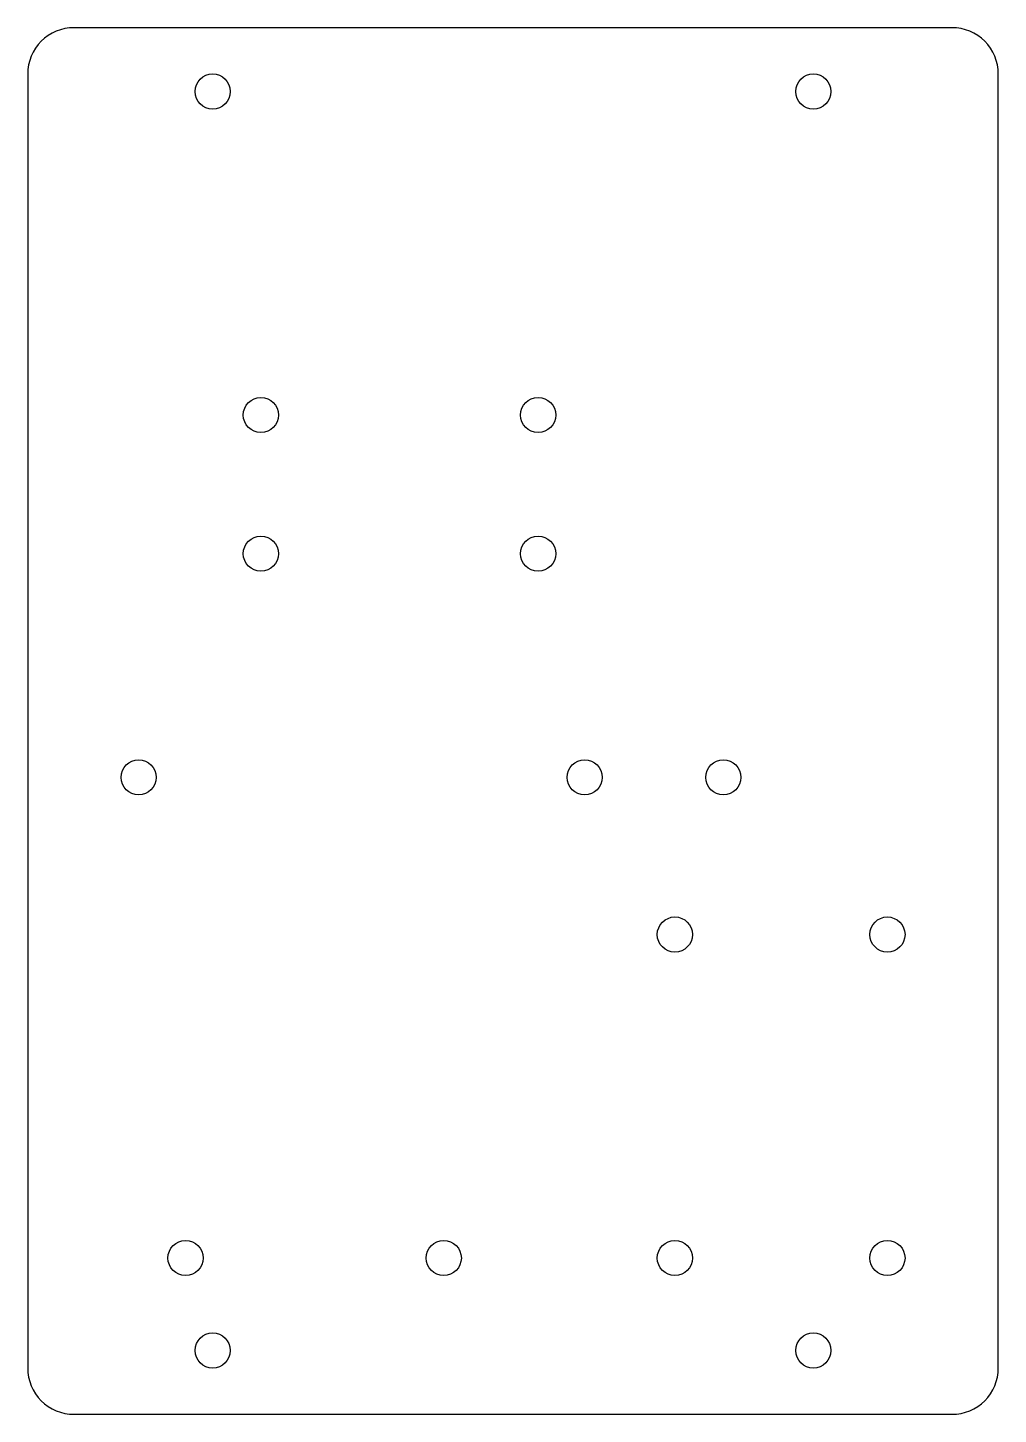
# Model space of a CAD drawing. Header units: millimetres. Extents: x 142 to 247, y -80 to 70.
import ezdxf

# ---------------------------------------------------------------- set-up
doc = ezdxf.new("R2010")
doc.units = ezdxf.units.MM
doc.header["$MEASUREMENT"] = 0
doc.layers.add('도면층1', color=80, linetype='Continuous')

msp = doc.modelspace()

# ---------------------------------------------------------------- linework, layer by layer
for centre in [(161.61, 63.1), (226.61, 63.1), (166.83, 28.1), (196.83, 28.1), (166.83, 13.1), (196.83, 13.1), (153.6, -11.1), (201.86, -11.1), (216.86, -11.1), (211.62, -28.1), (234.62, -28.1), (158.68, -63.1), (186.62, -63.1), (211.62, -63.1), (234.62, -63.1), (161.61, -73.1), (226.61, -73.1)]:
    msp.add_circle(centre, 1.9)
at = {"layer": '도면층1'}
msp.add_lwpolyline([(146.61, -80), (241.61, -80, 0.414214), (246.61, -75), (246.61, 65, 0.414214), (241.61, 70), (146.61, 70, 0.414214), (141.61, 65), (141.61, -75, 0.414214)], format="xyb", close=True, dxfattribs=at)

doc.saveas('drawing.dxf')
